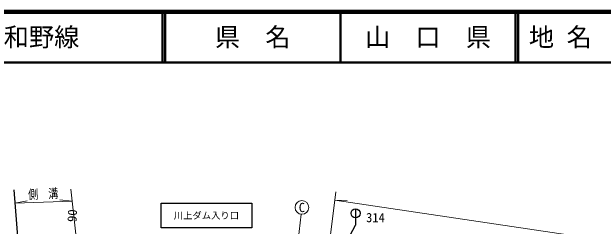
# Model space of a CAD drawing. Units: millimetres at full size, sheet at 1:1000; details may follow other scales. Extents: x 40000 to 680000, y 20000 to 380000.
# Drawn here: x 267848 to 385118, y 337617 to 380000 of the extents above; entities that cross this region are included whole.
import ezdxf
from ezdxf.enums import TextEntityAlignment as Align

# ---------------------------------------------------------------- set-up
doc = ezdxf.new("R2010")
doc.units = ezdxf.units.MM
doc.header["$LTSCALE"] = 1000
for name, color, linetype, lineweight in [('M-BGD', 7, 'Continuous', 25), ('M-BMK-OTRS', 5, 'Continuous', 25), ('M-STR-HTXT', 7, 'Continuous', 13), ('M-STR-STRC', 7, 'Continuous', 25), ('M-TTL', 2, 'Continuous', 140), ('M-TTL-LINE', 7, 'Continuous', 50)]:
    doc.layers.add(name, color=color, linetype=linetype, lineweight=lineweight)
doc.layers.add('M-TTL-TXT', color=7, linetype='Continuous')
doc.styles.add('ＭＳ ゴシック', font='')
doc.styles.get('ＭＳ ゴシック').set_extended_font_data('MS Gothic')

msp = doc.modelspace()

# ---------------------------------------------------------------- linework, layer by layer
at = {"layer": 'M-BGD'}
for p in [(336010, 341070), (323698, 315122)]:
    msp.add_line(p, (336010, 337820), dxfattribs=at)
msp.add_circle((336010, 340170), 900, dxfattribs=at)
at = {"layer": 'M-BMK-OTRS'}
msp.add_line((268245, 344801), (272413, 290825), dxfattribs=at)
at = {"layer": 'M-STR-HTXT'}
for p, q in [((279561, 344905), (281641, 325827)), ((328524, 315510), (332081, 344417)), ((268448, 342174), (270865, 342604)), ((268448, 342174), (279813, 342588)), ((279813, 342588), (277371, 342841)), ((331873, 342725), (334328, 342706)), ((322274, 315448), (325216, 339970))]:
    msp.add_line(p, q, dxfattribs=at)
msp.add_lwpolyline([(331873, 342725), (421205, 329475), (499863, 317892)], dxfattribs=at)
msp.add_circle((325377, 341310), 1350, dxfattribs=at)
at = {"layer": 'M-STR-STRC'}
msp.add_lwpolyline([(297432, 342177), (315433, 342177), (315433, 337251), (297432, 337251)], close=True, dxfattribs=at)
at = {"layer": 'M-TTL'}
msp.add_line((680000, 380000), (40000, 380000), dxfattribs=at)
at = {"layer": 'M-TTL-LINE'}
for p, q in [((297750, 380000), (297750, 370000)), ((298250, 380000), (298250, 370000)), ((333000, 380000), (333000, 370000)), ((367750, 380000), (367750, 370000)), ((368250, 380000), (368250, 370000)), ((40000, 370000), (680000, 370000))]:
    msp.add_line(p, q, dxfattribs=at)

# ---------------------------------------------------------------- texts
at = {"layer": 'M-BGD', "style": 'ＭＳ ゴシック'}
msp.add_text('90', height=1833, rotation=87.814, dxfattribs=at).set_placement((281283, 339634), align=Align.BOTTOM_CENTER)
msp.add_text('314', height=1833, dxfattribs=at).set_placement((339965, 337851), align=Align.BOTTOM_CENTER)
at = {"layer": 'M-STR-HTXT', "style": 'ＭＳ ゴシック', "width": 0.8}
msp.add_text('側\u3000溝', height=1833, rotation=2.089, dxfattribs=at).set_placement((274125, 342530), align=Align.BOTTOM_CENTER)
at = {"layer": 'M-STR-HTXT', "style": 'ＭＳ ゴシック'}
msp.add_text('C', height=1833, dxfattribs=at).set_placement((325377, 341310), align=Align.MIDDLE_CENTER)
at = {"layer": 'M-STR-STRC', "style": 'ＭＳ ゴシック'}
msp.add_text('川上ダム入り口', height=1320, dxfattribs=at).set_placement((306432, 339714), align=Align.MIDDLE_CENTER)
at = {"layer": 'M-TTL-TXT', "style": 'ＭＳ ゴシック'}
for s, p in [('主要地方道\u3000新南陽津和野線', (216234, 375000)), ('地 名', (370380, 375000))]:
    msp.add_text(s, height=3666, dxfattribs=at).set_placement(p, align=Align.MIDDLE_LEFT)
for s, p in [('県\u3000名', (315625, 375000)), ('山\u3000口\u3000県', (350375, 375000))]:
    msp.add_text(s, height=3666, dxfattribs=at).set_placement(p, align=Align.MIDDLE_CENTER)

doc.saveas('drawing.dxf')
